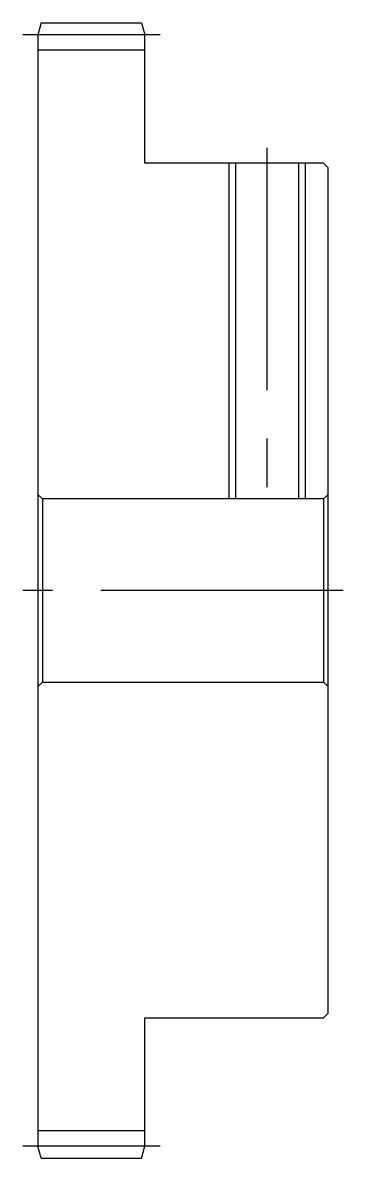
# Model space of a CAD drawing. Extents: x -1 to 114, y -8 to 85.
# Drawn here: x 93.4 to 114.4, y 10 to 84.4 of the extents above; entities that cross this region are included whole.
import ezdxf

# ---------------------------------------------------------------- set-up
doc = ezdxf.new("R2010")
doc.units = 0
doc.header["$LTSCALE"] = 0.5
doc.linetypes.add('CENTER', pattern=[50.8, 31.75, -6.35, 6.35, -6.35])
for name, color, linetype in [('MSM_CENTER', 1, 'CENTER'), ('MSM_CONTINUOUS', 7, 'CONTINUOUS'), ('MSM_NARROW', 5, 'CONTINUOUS')]:
    doc.layers.add(name, color=color, linetype=linetype)

msp = doc.modelspace()

# ---------------------------------------------------------------- linework, layer by layer
at = {"layer": 'MSM_CENTER'}
for p, q in [((102.376, 83.614), (93.376, 83.614)), ((109.376, 76.214), (109.376, 52.214)), ((114.376, 47.214), (93.376, 47.214)), ((102.376, 10.814), (93.376, 10.814))]:
    msp.add_line(p, q, dxfattribs=at)
at = {"layer": 'MSM_CONTINUOUS'}
for p, q in [((94.59, 84.414), (94.376, 83.614)), ((94.59, 84.414), (101.161, 84.414)), ((101.161, 84.414), (101.376, 83.614)), ((94.376, 83.614), (94.376, 10.814)), ((101.376, 75.214), (101.376, 83.614)), ((101.376, 82.614), (94.376, 82.614)), ((113.076, 75.214), (101.376, 75.214)), ((107.309, 75.214), (107.309, 53.214)), ((111.443, 75.214), (111.443, 53.214)), ((113.376, 74.914), (113.076, 75.214)), ((113.376, 19.514), (113.376, 74.914)), ((94.376, 53.514), (94.676, 53.214)), ((94.676, 53.214), (94.676, 41.214)), ((113.076, 53.214), (94.676, 53.214)), ((113.076, 53.214), (113.376, 53.514)), ((113.076, 53.214), (113.076, 41.214)), ((94.676, 41.214), (94.376, 40.914)), ((94.676, 41.214), (113.076, 41.214)), ((113.376, 40.914), (113.076, 41.214)), ((113.076, 19.214), (113.376, 19.514)), ((101.376, 10.814), (101.376, 19.214)), ((101.376, 19.214), (113.076, 19.214)), ((101.376, 11.814), (94.376, 11.814)), ((94.59, 10.014), (94.376, 10.814)), ((101.161, 10.014), (101.376, 10.814)), ((94.59, 10.014), (101.161, 10.014))]:
    msp.add_line(p, q, dxfattribs=at)
at = {"layer": 'MSM_NARROW'}
for p, q in [((106.876, 75.214), (106.876, 53.214)), ((111.876, 75.214), (111.876, 53.214))]:
    msp.add_line(p, q, dxfattribs=at)

doc.saveas('drawing.dxf')
